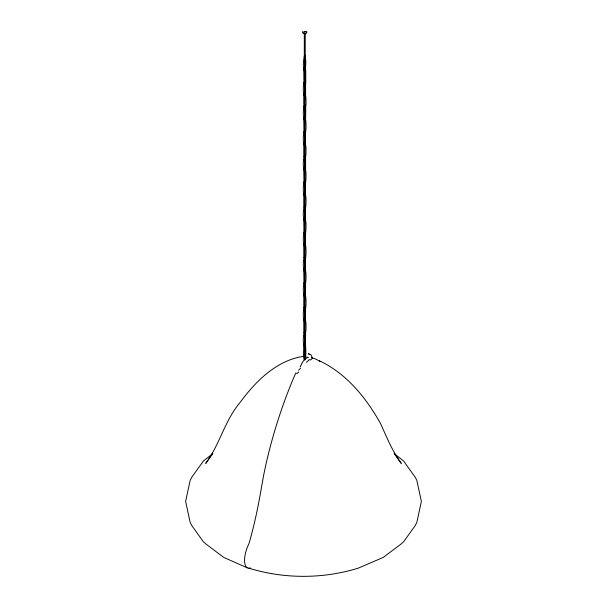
<?xml version="1.0" encoding="UTF-8"?>
<svg xmlns="http://www.w3.org/2000/svg" width="607" height="607" viewBox="0 0 607 607"><rect width="100%" height="100%" fill="white"/><g stroke="black" fill="none" stroke-linecap="round" stroke-linejoin="round"><path stroke-width="0.91" d="M304.403 71.808L304.403 79.828M304.403 96.991L304.373 103.896M305.018 92.507L305.048 85.481M304.403 121.157L304.456 130.186M304.403 146.348L304.403 154.368M305.018 141.863L305.018 133.715M304.403 171.531L304.456 180.56M304.403 196.721L304.403 204.741M305.018 192.237L305.018 184.088M304.403 221.904L304.456 230.933M304.403 247.095L304.403 255.115M305.018 242.61L305.018 234.461M304.403 272.277L304.456 281.307M304.403 297.46L304.403 305.488M305.018 292.984L305.018 284.835M304.403 322.279L304.456 331.301M305.018 317.795L305.018 309.646M304.403 347.462L304.684 358.691L305.048 349.351L304.38 345.3M304.964 68.272C304.585 64.903 306.072 58.014 304.312 56.709L304.312 33.597M304.964 117.629L305.048 109.655M304.964 168.002L305.018 158.905M304.964 218.376L305.018 209.278M304.964 268.749L305.018 259.644M304.964 343.934L305.018 334.836M305.602 94.988L305.602 82.104M305.602 119.162L305.776 108.843L305.116 104.563C302.787 105.861 302.567 120.406 305.116 121.377M305.602 169.528L305.602 156.644M303.819 69.441L303.948 83.349M303.819 94.631L303.819 107.545M303.819 118.797L303.948 132.705M303.819 143.988L303.819 156.894M303.819 169.171L303.948 183.079M303.819 194.354L303.819 207.268M303.819 219.544L303.948 233.452M303.819 244.727L303.819 257.641M303.819 269.918L303.948 283.826M303.819 295.101L303.819 308.015M303.819 319.912L303.819 332.826M303.819 345.102C303.925 346.756 302.392 363.168 305.473 359.496C306.027 355.376 305.837 351.187 305.708 347.045C305.571 346.202 305.685 342.151 304.115 343.729M305.473 70.784L305.814 61.193L305.116 55.207M305.473 145.323L305.602 131.461M305.473 195.697L305.602 181.834M305.473 220.88L305.602 207.017M305.473 246.07L305.602 232.208M305.473 271.253L305.602 257.391M305.473 296.444L305.602 282.581M305.473 321.255L305.602 307.392M305.473 346.438L305.602 332.575M303.955 93.804C306.588 89.161 306.854 112.872 304.107 109.29M303.955 117.978C306.512 113.327 306.854 135.126 304.304 133.965M303.955 143.161C306.512 138.517 306.854 160.316 304.304 159.148M303.955 168.344C306.512 163.7 306.854 185.499 304.304 184.338M303.955 193.534C306.512 188.891 306.854 210.69 304.304 209.521M303.955 218.717C306.512 214.074 306.854 235.873 304.304 234.712M303.955 243.908C306.512 239.264 306.854 261.063 304.304 259.895M303.955 269.091C306.512 264.447 306.854 286.246 304.304 285.085M303.955 294.281C306.588 289.638 306.854 313.349 304.107 309.76M303.955 319.092C306.512 314.449 306.854 336.248 304.304 335.079M300.154 367.038L302.24 362.629L304.289 359.83M304.115 68.067C306.884 67.278 305.26 74.782 305.829 76.657C305.26 78.591 306.892 84.57 304.304 84.608M306.527 32.11L306.801 31.526C307.848 34.614 301.679 34.614 302.726 31.526L303.325 32.353M212.093 454.506L205.705 463.414C219.878 444.407 224.825 420.203 240.395 402.062C255.562 381.295 276.944 360.11 303.5 356.37M212.86 453.27L209.218 457.686M304.532 55.002C303.553 58.97 302.157 70.146 305.116 72.021M305.116 97.203C302.567 96.24 302.787 81.687 305.116 80.397L305.473 81.255M305.116 146.56C302.567 145.589 302.787 131.044 305.116 129.746L305.313 130.035M305.116 171.751C302.567 170.779 302.787 156.227 305.116 154.937L305.473 155.794M305.116 196.934C302.567 195.962 302.787 181.417 305.116 180.12L305.313 180.408M305.116 222.124C302.567 221.153 302.787 206.6 305.116 205.31L305.473 206.168M305.116 247.307C302.567 246.336 302.787 231.791 305.116 230.493L305.313 230.781M305.116 272.49C302.567 271.526 302.787 256.973 305.116 255.684L305.473 256.541M305.116 297.68C302.567 296.709 302.787 282.164 305.116 280.866L305.313 281.155M305.116 322.492C302.567 321.52 302.787 306.975 305.116 305.678L305.473 306.535M305.116 347.682C302.567 346.711 302.787 332.158 305.116 330.868L305.313 331.149M298.652 370.179L300.503 368.328M306.497 362.333L309.267 359.564L310.632 360.019L312.529 358.13L310.966 354.814L308.326 353.729L309.593 354.359M298.788 371.871L297.21 373.449L295.738 373.1L292.263 381.15A213.952 87.347 -71.6 0 0 263.643 475.273L259.895 496.223A217.708 88.88 -71.6 0 1 249.985 540.245L248.855 543.902A17.178 7.011 -71.6 0 0 244.591 561.536A17.178 7.011 -71.6 0 0 250.213 567.871M304.714 359.344L307.188 357.682L308.295 357.561L306.93 357.106M212.496 453.854L203.406 461.024L191.865 477.117L190.203 480.251L185.621 501.405L190.203 522.559L191.865 525.692L203.406 541.785L205.773 543.902L223.702 557.393L247.079 567.75M304.38 69.638L305.018 72.537L304.889 82.848M304.38 94.829L305.018 97.719L304.889 108.031M304.38 118.995L305.018 121.886L304.889 132.205M304.38 144.178L305.018 147.076L304.889 157.388M304.38 169.368L305.018 172.259L304.889 182.578M304.38 194.551L305.018 197.45L304.889 207.761M304.38 219.742L305.018 222.632L304.889 232.944M304.38 244.925L305.018 247.823L304.889 258.134M304.38 270.115L305.018 273.006L304.889 283.317M304.38 295.298L305.018 298.196L304.889 308.508M304.38 320.109L305.018 323.007L304.889 333.319M305.291 32.657L304.236 32.657M305.04 82.233L304.403 85.17L304.532 95.443M305.04 106.4L304.403 109.336L304.532 119.609M305.04 131.59L304.403 134.519L304.532 144.792M305.04 156.773L304.403 159.709L304.532 169.983M305.04 181.956L304.403 184.892L304.532 195.166M305.04 207.146L304.403 210.083L304.532 220.356M305.04 232.329L304.403 235.266L304.532 245.539M305.04 257.52L304.403 260.456L304.532 270.73M305.04 282.703L304.403 285.639L304.532 295.913M305.04 307.514L304.403 310.45L304.532 320.724M305.04 332.704L304.403 335.641L304.532 345.914M304.532 70.253L304.403 59.979L305.215 56.709L305.215 33.597M248.855 568.198C284.304 579.055 322.696 579.055 358.145 568.198L383.298 557.393L401.227 543.902L403.594 541.785L415.135 525.692L416.797 522.559L421.379 501.405L416.797 480.251L415.135 477.117L403.594 461.024L394.504 453.854M311.262 357.569L314.737 358.676A213.952 87.347 -71.6 0 1 320.026 361.476M319.388 360.74C346.529 373.593 366.165 397.744 380.498 423.504C386.765 437.131 392.297 451.267 401.295 463.414L394.907 454.506M397.782 457.686L394.14 453.27M304.327 31.458L305.215 31.526L304.327 31.458"/></g></svg>
